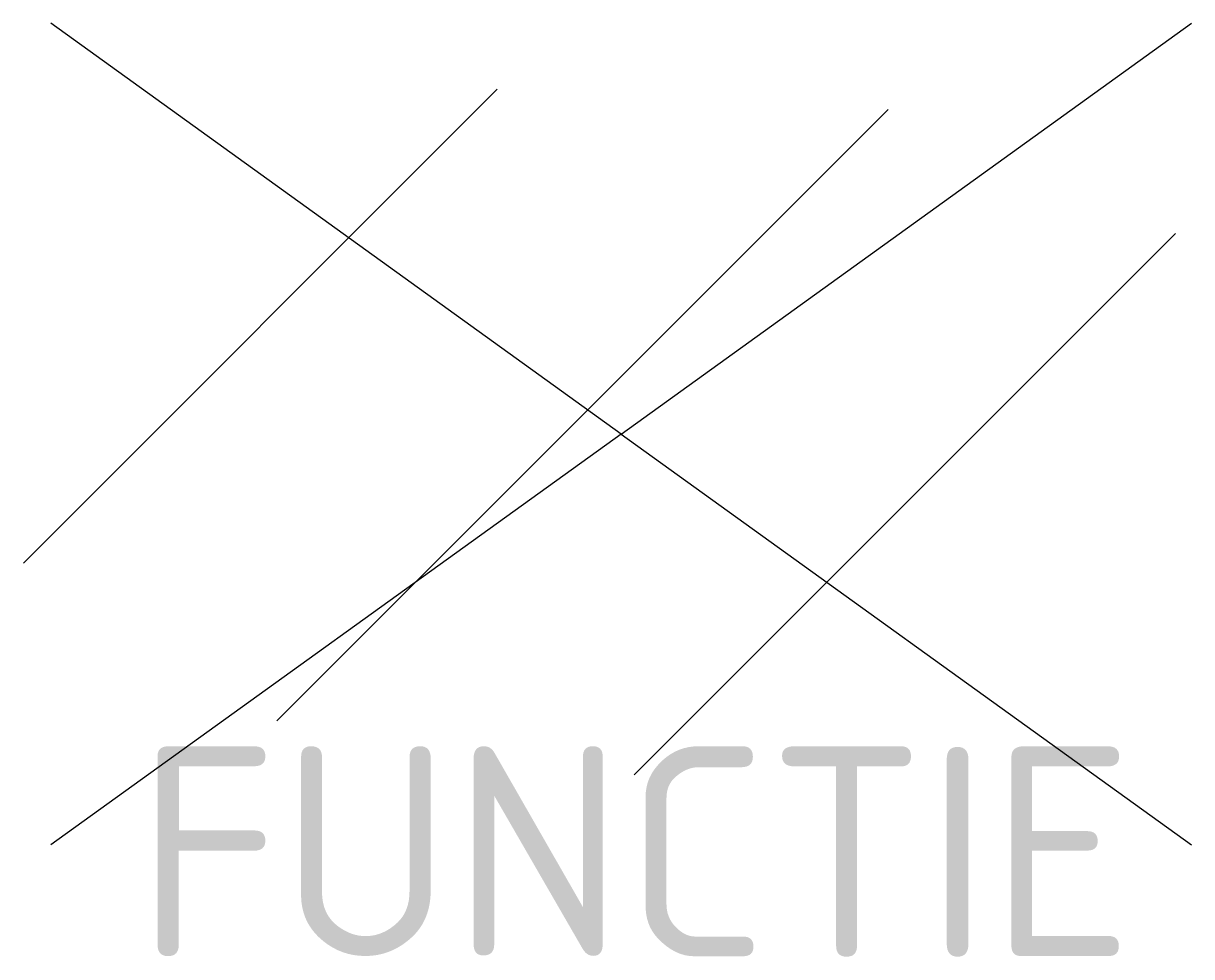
# Model space of a CAD drawing. Extents: x -5.2 to 4.8, y -4.5 to 3.5.
import ezdxf
from ezdxf.enums import TextEntityAlignment as Align

# ---------------------------------------------------------------- set-up
doc = ezdxf.new("R2010")
doc.units = 0
doc.styles.add('NLCS-ISO', font='NLCS-ISO.ttf')

msp = doc.modelspace()

# ---------------------------------------------------------------- linework, layer by layer
at = {"ltscale": 0.1}
for p, q in [((-0.082, -0.048), (-4.978, 3.477)), ((-0.082, -0.048), (4.813, 3.477)), ((-5.213, -1.155), (-1.147, 2.911)), ((-3.037, -2.508), (2.209, 2.737)), ((0.029, -2.973), (4.676, 1.674)), ((-0.082, -0.048), (-4.978, -3.572)), ((-0.082, -0.048), (4.813, -3.572))]:
    msp.add_line(p, q, dxfattribs=at)

# ---------------------------------------------------------------- texts
at = {"style": 'NLCS-ISO', "flags": 1}
msp.add_attdef('FUNCTIE', text='', height=1.8, dxfattribs=at).set_placement((0.034, -3.633), align=Align.MIDDLE_CENTER)

doc.saveas('drawing.dxf')
